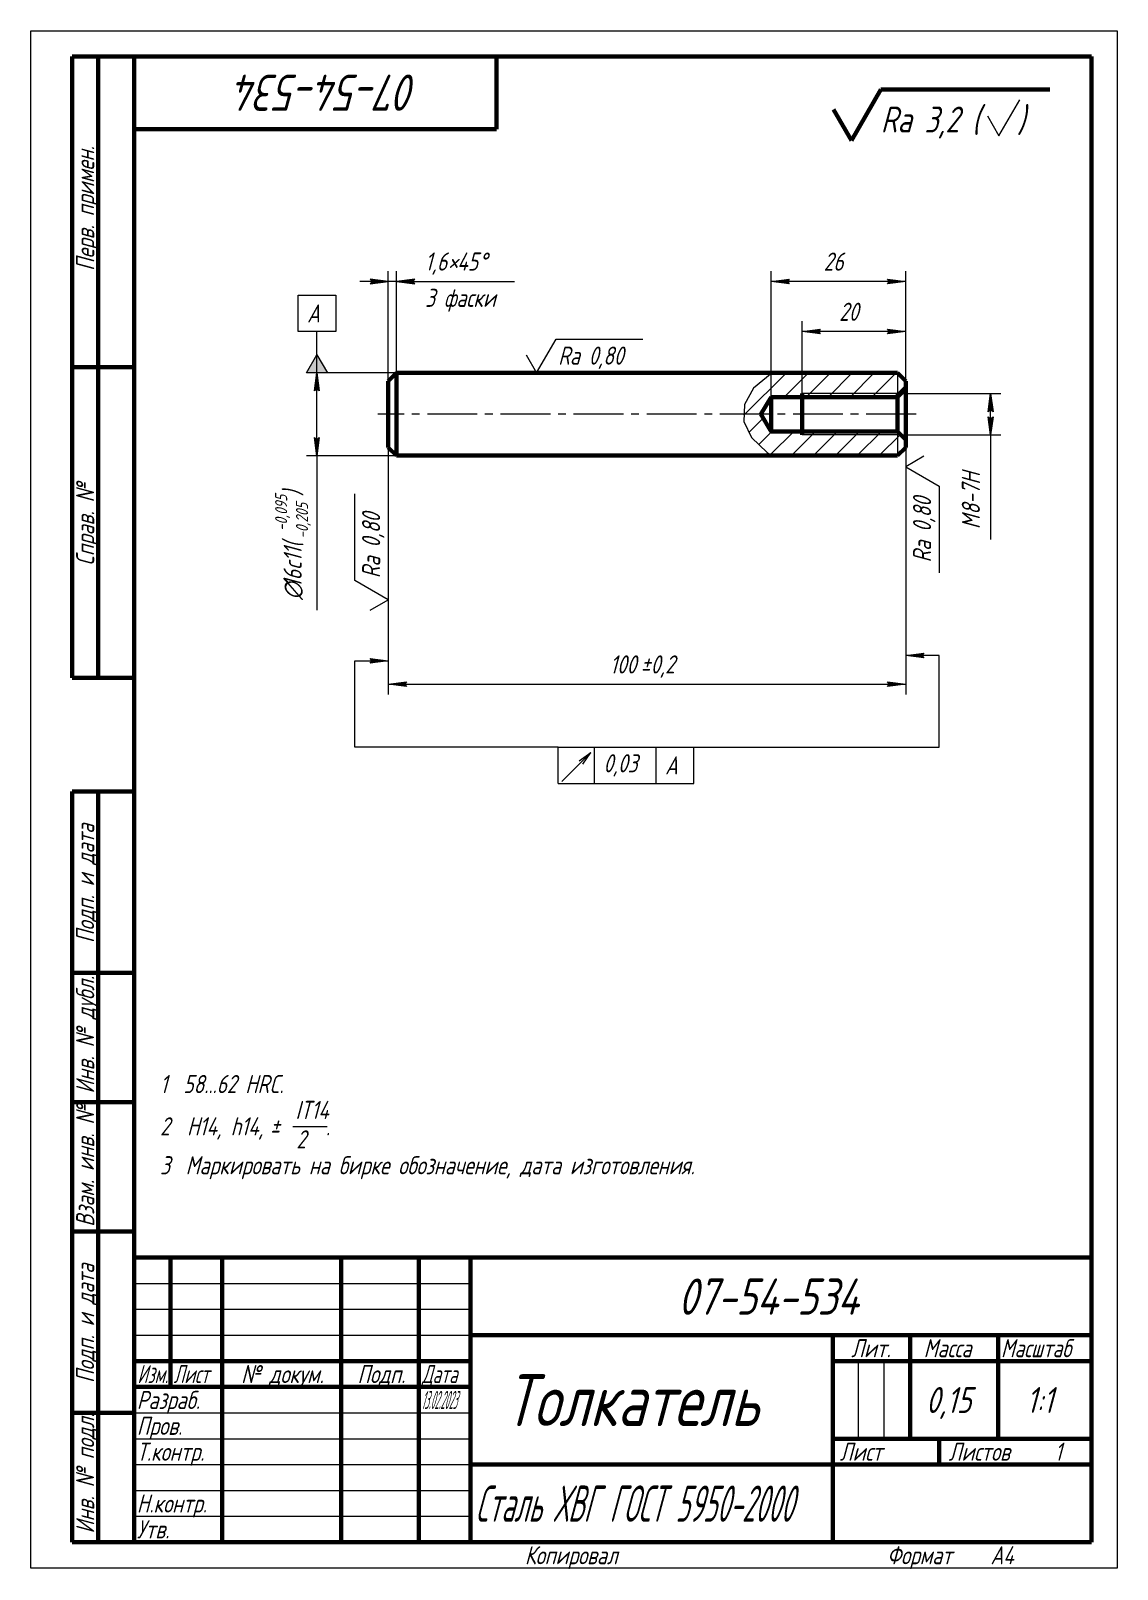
# Model space of a CAD drawing. Header units: millimetres. Extents: x 0 to 210, y 0 to 297.
import ezdxf

# ---------------------------------------------------------------- set-up
doc = ezdxf.new("R2010")
doc.units = ezdxf.units.MM
for name, pattern in [('K5LT_AXLED', [14.136858, 9.636858, -1.5, 1.5, -1.5]), ('K5LT_BASIC', [0]), ('K5LT_DASHED', [6, 4, -2]), ('K5LT_THIN', [0]), ('K5LT_THIN_INCLUDED_TO_HATCHING', [0])]:
    doc.linetypes.add(name, pattern=pattern)
doc.layers.add('Системный слой', color=7, linetype='Continuous')
doc.styles.add('KDIMTEXTSTYLE', font='GOST_AU.SHX', dxfattribs={"width": 0.96, "oblique": 15, "height": 5})
doc.styles.add('KTEXTSTYLE', font='GOST_AU.SHX', dxfattribs={"width": 0.96, "height": 5})
doc.dimstyles.new('KDIMSTYLE (1.00)', dxfattribs={"dimtxt": 5, "dimasz": 1, "dimexe": 2, "dimexo": 0, "dimgap": 1, "dimtad": 1, "dimtxsty": 'KDIMTEXTSTYLE', "dimsah": 1, "dimcen": 0, "dimdle": 1, "dimadec": 0, "dimazin": 0, "dimtfac": 0.667, "dimtmove": 0, "dimatfit": 3, "dimfxl": 1, "dimtvp": 1, "dimtolj": 1, "dimtzin": 0, "dimarcsym": 0})

# ---------------------------------------------------------------- blocks, each defined once
blk = doc.blocks.new('U1')
at = {"layer": 'Системный слой', "color": 150, "linetype": 'K5LT_BASIC', "lineweight": 60, "true_color": 0x0080ff}
for p, q in [((69.11, 222.91), (69.11, 229.31)), ((69.11, 216.51), (69.11, 222.91))]:
    blk.add_line(p, q, dxfattribs=at)
blk = doc.blocks.new('U2')
at = {"layer": 'Системный слой', "color": 150, "linetype": 'K5LT_BASIC', "lineweight": 60, "true_color": 0x0080ff}
for p, q in [((70.71, 222.91), (70.71, 230.91)), ((70.71, 214.91), (70.71, 222.91))]:
    blk.add_line(p, q, dxfattribs=at)
at = {"layer": 'Системный слой', "color": 7, "linetype": 'K5LT_DASHED', "lineweight": 18}
blk.add_line((70.71, 230.91), (70.71, 214.91), dxfattribs=at)
blk = doc.blocks.new('U3')
at = {"layer": 'Системный слой', "color": 7, "linetype": 'K5LT_THIN_INCLUDED_TO_HATCHING', "lineweight": 18}
for p, q in [((143.28, 230.91), (139.71, 227.96)), ((139.71, 227.96), (137.93, 224.77)), ((137.93, 224.77), (137.82, 221.53)), ((137.82, 221.53), (139.29, 218.4)), ((139.29, 218.4), (142.33, 215.53)), ((142.33, 215.53), (143.28, 214.91))]:
    blk.add_line(p, q, dxfattribs=at)
blk = doc.blocks.new('D0')
at = {"layer": 'Системный слой'}
for points in [[(72.26, 170.75), (72.61, 171.21), (69.11, 170.75), (72.61, 170.29)], [(165.61, 170.29), (169.11, 170.75), (165.61, 171.21), (165.96, 170.75)]]:
    blk.add_hatch(color=7, dxfattribs=at).paths.add_polyline_path(points)
at = {"layer": 'Системный слой', "color": 7, "linetype": 'K5LT_THIN', "lineweight": 18}
for p, q in [((69.11, 216.51), (69.11, 168.75)), ((169.11, 216.51), (169.11, 168.75)), ((69.11, 170.75), (72.61, 171.21)), ((72.61, 170.29), (69.11, 170.75)), ((72.61, 171.21), (72.26, 170.75)), ((72.26, 170.75), (72.61, 170.29)), ((165.96, 170.75), (165.61, 171.21)), ((165.61, 171.21), (169.11, 170.75)), ((169.11, 170.75), (165.61, 170.29)), ((165.61, 170.29), (165.96, 170.75))]:
    blk.add_line(p, q, dxfattribs=at)
blk.add_wipeout([(111.94, 171.75), (111.94, 176.75), (125.7, 176.75), (125.7, 171.75)]).dxf.layer = 'Системный слой'
blk.add_line((69.11, 170.75), (169.11, 170.75), dxfattribs=at)
at = {"layer": 'Системный слой', "color": 7, "char_height": 3.5, "attachment_point": 1, "style": 'KTEXTSTYLE'}
for s, insert in [('\\H3.5;\\W0.965;\\Q15;\\Q15;100', (111.94, 176.33)), ('\\H3.5;\\W0.965;\\Q15;\\Q15;±', (117.87, 176.33)), ('\\H3.5;\\W0.965;\\Q15;\\Q15;0,2', (119.82, 176.33))]:
    blk.add_mtext(s, dxfattribs=dict(at, insert=insert))
blk = doc.blocks.new('KDIMARROW_01')
at = {"layer": 'Системный слой'}
blk.add_hatch(color=0, dxfattribs=at).paths.add_polyline_path([(0, 0), (-3.5, 0.46), (-3.15, 0), (-3.5, -0.46)])
at = {"layer": 'Системный слой', "color": 0, "linetype": 'K5LT_THIN', "lineweight": 18}
for p, q in [((-3.15, 0), (-3.5, 0.46)), ((-3.5, 0.46), (0, 0)), ((0, 0), (-3.5, -0.46)), ((-3.5, -0.46), (-3.15, 0)), ((0, 0), (-1, 0))]:
    blk.add_line(p, q, dxfattribs=at)
blk = doc.blocks.new('D1')
at = {"layer": 'Системный слой'}
for points in [[(149.11, 238.89), (152.61, 239.35), (152.26, 238.89), (152.61, 238.43)], [(165.61, 238.43), (169.11, 238.89), (165.61, 239.35), (165.96, 238.89)]]:
    blk.add_hatch(color=7, dxfattribs=at).paths.add_polyline_path(points)
at = {"layer": 'Системный слой', "color": 7, "linetype": 'K5LT_THIN', "lineweight": 18}
for p, q in [((149.11, 226.91), (149.11, 240.89)), ((169.11, 227.84), (169.11, 240.89)), ((149.11, 238.89), (152.61, 239.35)), ((152.61, 238.43), (149.11, 238.89)), ((152.61, 239.35), (152.26, 238.89)), ((152.26, 238.89), (152.61, 238.43)), ((165.96, 238.89), (165.61, 239.35)), ((165.61, 239.35), (169.11, 238.89)), ((169.11, 238.89), (165.61, 238.43)), ((165.61, 238.43), (165.96, 238.89))]:
    blk.add_line(p, q, dxfattribs=at)
blk.add_wipeout([(156.25, 239.89), (156.25, 244.88), (161.74, 244.88), (161.74, 239.89)]).dxf.layer = 'Системный слой'
blk.add_line((169.11, 238.89), (149.11, 238.89), dxfattribs=at)
at = {"layer": 'Системный слой', "color": 7, "insert": (156.25, 244.46), "char_height": 3.5, "attachment_point": 1, "style": 'KTEXTSTYLE'}
blk.add_mtext('\\H3.5;\\W0.965;\\Q15;\\Q15;20', dxfattribs=at)
blk = doc.blocks.new('D2')
at = {"layer": 'Системный слой'}
for points in [[(143.11, 248.57), (146.61, 249.03), (146.26, 248.57), (146.61, 248.11)], [(165.61, 248.11), (169.11, 248.57), (165.61, 249.03), (165.96, 248.57)]]:
    blk.add_hatch(color=7, dxfattribs=at).paths.add_polyline_path(points)
at = {"layer": 'Системный слой', "color": 7, "linetype": 'K5LT_THIN', "lineweight": 18}
for p, q in [((143.11, 226.24), (143.11, 250.57)), ((169.11, 227.84), (169.11, 250.57)), ((143.11, 248.57), (146.61, 249.03)), ((146.61, 248.11), (143.11, 248.57)), ((146.61, 249.03), (146.26, 248.57)), ((146.26, 248.57), (146.61, 248.11)), ((165.96, 248.57), (165.61, 249.03)), ((165.61, 249.03), (169.11, 248.57)), ((169.11, 248.57), (165.61, 248.11)), ((165.61, 248.11), (165.96, 248.57))]:
    blk.add_line(p, q, dxfattribs=at)
blk.add_wipeout([(153.25, 249.57), (153.25, 254.57), (158.74, 254.57), (158.74, 249.57)]).dxf.layer = 'Системный слой'
blk.add_line((169.11, 248.57), (143.11, 248.57), dxfattribs=at)
at = {"layer": 'Системный слой', "color": 7, "insert": (153.25, 254.15), "char_height": 3.5, "attachment_point": 1, "style": 'KTEXTSTYLE'}
blk.add_mtext('\\H3.5;\\W0.965;\\Q15;\\Q15;26', dxfattribs=at)
blk = doc.blocks.new('D3')
at = {"layer": 'Системный слой'}
for points in [[(186, 223.41), (185.53, 226.91), (185.07, 223.41), (185.53, 223.76)], [(185.53, 218.91), (186, 222.41), (185.53, 222.06), (185.07, 222.41)]]:
    blk.add_hatch(color=7, dxfattribs=at).paths.add_polyline_path(points)
at = {"layer": 'Системный слой', "color": 7, "linetype": 'K5LT_THIN', "lineweight": 18}
for p, q in [((168.19, 226.91), (187.53, 226.91)), ((185.07, 223.41), (185.53, 226.91)), ((185.53, 226.91), (186, 223.41)), ((185.53, 218.91), (185.53, 226.91)), ((185.53, 223.76), (185.07, 223.41)), ((186, 223.41), (185.53, 223.76)), ((185.53, 218.91), (185.07, 222.41)), ((185.07, 222.41), (185.53, 222.06)), ((185.53, 222.06), (186, 222.41)), ((186, 222.41), (185.53, 218.91)), ((168.19, 218.91), (187.53, 218.91)), ((185.53, 218.91), (185.53, 215.39))]:
    blk.add_line(p, q, dxfattribs=at)
blk.add_wipeout([(184.53, 200.73), (179.54, 200.73), (179.54, 212.89), (184.53, 212.89)]).dxf.layer = 'Системный слой'
blk.add_line((185.53, 215.39), (185.53, 198.73), dxfattribs=at)
at = {"layer": 'Системный слой', "color": 7, "char_height": 3.5, "attachment_point": 1, "rotation": 90, "style": 'KTEXTSTYLE'}
for s, insert in [('\\H3.5;\\W0.965;\\Q15;\\Q15;8-7H', (179.96, 203.51)), ('\\H3.5;\\W0.965;\\Q15;\\Q15;M', (179.96, 200.73))]:
    blk.add_mtext(s, dxfattribs=dict(at, insert=insert))
blk = doc.blocks.new('D4')
at = {"layer": 'Системный слой'}
for points in [[(55.77, 227.41), (55.31, 230.91), (54.84, 227.41), (55.31, 227.76)], [(55.31, 214.91), (55.77, 218.41), (55.31, 218.06), (54.84, 218.41)]]:
    blk.add_hatch(color=7, dxfattribs=at).paths.add_polyline_path(points)
at = {"layer": 'Системный слой', "color": 7, "linetype": 'K5LT_THIN', "lineweight": 18}
for p, q in [((70.71, 230.91), (53.31, 230.91)), ((54.84, 227.41), (55.31, 230.91)), ((55.31, 230.91), (55.77, 227.41)), ((55.31, 214.91), (55.31, 230.91)), ((55.31, 227.76), (54.84, 227.41)), ((55.77, 227.41), (55.31, 227.76)), ((55.31, 214.91), (54.84, 218.41)), ((54.84, 218.41), (55.31, 218.06)), ((55.31, 218.06), (55.77, 218.41)), ((55.77, 218.41), (55.31, 214.91)), ((70.71, 214.91), (53.31, 214.91)), ((55.31, 214.91), (55.31, 211.39))]:
    blk.add_line(p, q, dxfattribs=at)
blk.add_wipeout([(54.31, 187.06), (46.95, 187.06), (46.95, 208.5), (54.31, 208.5)]).dxf.layer = 'Системный слой'
blk.add_line((55.31, 211.39), (55.31, 185.06), dxfattribs=at)
at = {"layer": 'Системный слой', "color": 7, "attachment_point": 1, "rotation": 90, "style": 'KTEXTSTYLE'}
for s, insert, char_height in [('\\H3.5;\\W0.965;\\Q15;\\Q15;)', (48.88, 207.1), 3.5), ('\\H3.5;\\W0.965;\\Q15;\\Q15;\\H2.33;-0,095', (47.23, 200.36), 2.3333), ('\\H3.5;\\W0.965;\\Q15;\\Q15;\\H2.33;-0,205', (51.26, 198.89), 2.3333), ('\\H3.5;\\W0.965;\\Q15;\\Q15;16c11(', (48.88, 189.47), 3.5), ('\\H3.5;\\W0.965;\\Q15;\\Q15;∅', (48.88, 187.06), 3.5)]:
    blk.add_mtext(s, dxfattribs=dict(at, insert=insert, char_height=char_height))
blk = doc.blocks.new('U4')
at = {"layer": 'Системный слой'}
blk.add_hatch(color=7, dxfattribs=at).paths.add_polyline_path([(57.33, 230.91), (55.31, 234.41), (53.28, 230.91)])
at = {"layer": 'Системный слой', "color": 7, "linetype": 'K5LT_THIN', "lineweight": 18}
for p, q in [((51.67, 238.89), (51.67, 245.89)), ((51.67, 245.89), (58.94, 245.89)), ((58.94, 245.89), (58.94, 238.89)), ((58.94, 238.89), (51.67, 238.89)), ((55.31, 230.91), (55.31, 238.89)), ((53.28, 230.91), (55.31, 234.41)), ((55.31, 234.41), (57.33, 230.91)), ((57.33, 230.91), (53.28, 230.91))]:
    blk.add_line(p, q, dxfattribs=at)
at = {"layer": 'Системный слой', "color": 7, "insert": (53.42, 244.14), "char_height": 3.5, "attachment_point": 1, "style": 'KTEXTSTYLE'}
blk.add_mtext('\\H3.5;\\W0.965;\\Q15;\\Q15;{\\c16711680;А}', dxfattribs=at)
blk = doc.blocks.new('U5')
at = {"layer": 'Системный слой', "color": 7, "linetype": 'K5LT_THIN', "lineweight": 18}
for p, q in [((97.78, 230.91), (101.53, 237.41)), ((101.53, 237.41), (118.28, 237.41)), ((95.76, 234.41), (97.78, 230.91))]:
    blk.add_line(p, q, dxfattribs=at)
at = {"layer": 'Системный слой', "color": 7, "insert": (101.95, 235.99), "char_height": 3.5, "attachment_point": 1, "style": 'KTEXTSTYLE'}
blk.add_mtext('\\H3.5;\\W0.965;\\Q15;\\Q15;Ra 0,80', dxfattribs=at)
blk = doc.blocks.new('U6')
at = {"layer": 'Системный слой', "color": 7, "linetype": 'K5LT_THIN', "lineweight": 18}
for p, q in [((62.61, 190.81), (62.61, 207.57)), ((69.11, 187.06), (62.61, 190.81)), ((65.61, 185.04), (69.11, 187.06))]:
    blk.add_line(p, q, dxfattribs=at)
at = {"layer": 'Системный слой', "color": 7, "insert": (64.04, 191.24), "char_height": 3.5, "attachment_point": 1, "rotation": 90, "style": 'KTEXTSTYLE'}
blk.add_mtext('\\H3.5;\\W0.965;\\Q15;\\Q15;Ra 0,80', dxfattribs=at)
blk = doc.blocks.new('U7')
at = {"layer": 'Системный слой', "color": 7, "linetype": 'K5LT_THIN', "lineweight": 18}
for p, q in [((172.61, 214.8), (169.11, 212.78)), ((169.11, 212.78), (175.61, 209.03)), ((175.61, 209.03), (175.61, 192.28))]:
    blk.add_line(p, q, dxfattribs=at)
at = {"layer": 'Системный слой', "color": 7, "insert": (170.53, 194.28), "char_height": 3.5, "attachment_point": 1, "rotation": 90, "style": 'KTEXTSTYLE'}
blk.add_mtext('\\H3.5;\\W0.965;\\Q15;\\Q15;Ra 0,80', dxfattribs=at)
blk = doc.blocks.new('U8')
at = {"layer": 'Системный слой'}
for points in [[(69.11, 175.29), (65.61, 175.75), (65.96, 175.29), (65.61, 174.83)], [(172.26, 176.3), (172.61, 176.76), (169.11, 176.3), (172.61, 175.84)]]:
    blk.add_hatch(color=7, dxfattribs=at).paths.add_polyline_path(points)
at = {"layer": 'Системный слой', "color": 7, "linetype": 'K5LT_THIN', "lineweight": 18}
for p, q in [((65.96, 175.29), (65.61, 175.75)), ((65.61, 175.75), (69.11, 175.29)), ((169.11, 176.3), (172.61, 176.76)), ((172.61, 175.84), (169.11, 176.3)), ((175.61, 176.3), (169.11, 176.3)), ((172.61, 176.76), (172.26, 176.3)), ((172.26, 176.3), (172.61, 175.84)), ((175.61, 158.59), (175.61, 176.3)), ((62.61, 158.59), (62.61, 175.29)), ((62.61, 175.29), (69.11, 175.29)), ((69.11, 175.29), (65.61, 174.83)), ((65.61, 174.83), (65.96, 175.29)), ((101.95, 158.59), (62.61, 158.59)), ((101.95, 151.59), (101.95, 158.59)), ((101.95, 158.59), (108.95, 158.59)), ((102.65, 151.94), (108.25, 157.54)), ((106.01, 155.97), (108.25, 157.54)), ((106.68, 155.3), (108.25, 157.54)), ((108.95, 151.59), (108.95, 158.59)), ((108.95, 158.59), (120.85, 158.59)), ((120.85, 151.59), (120.85, 158.59)), ((120.85, 158.59), (128.13, 158.59)), ((128.13, 158.59), (175.61, 158.59)), ((128.13, 151.59), (128.13, 158.59)), ((101.95, 151.59), (108.95, 151.59)), ((108.95, 151.59), (120.85, 151.59)), ((120.85, 151.59), (128.13, 151.59))]:
    blk.add_line(p, q, dxfattribs=at)
at = {"layer": 'Системный слой', "color": 7, "char_height": 3.5, "attachment_point": 4, "style": 'KTEXTSTYLE'}
for s, insert in [('\\H3.5;\\W0.965;\\Q15;\\Q15;0,03', (110.7, 155.07)), ('\\H3.5;\\W0.965;\\Q15;\\Q15;{\\c16711680;А}', (122.6, 155.07))]:
    blk.add_mtext(s, dxfattribs=dict(at, insert=insert))
blk = doc.blocks.new('D5')
at = {"layer": 'Системный слой'}
for points in [[(65.61, 248.11), (69.11, 248.57), (65.61, 249.03), (65.96, 248.57)], [(73.86, 248.57), (74.21, 249.03), (70.71, 248.57), (74.21, 248.11)]]:
    blk.add_hatch(color=7, dxfattribs=at).paths.add_polyline_path(points)
at = {"layer": 'Системный слой', "color": 7, "linetype": 'K5LT_THIN', "lineweight": 18}
for p, q in [((69.11, 229.31), (69.11, 250.57)), ((70.71, 230.91), (70.71, 250.57)), ((69.11, 248.57), (63.61, 248.57)), ((69.11, 248.57), (65.61, 249.03)), ((65.61, 249.03), (65.96, 248.57)), ((65.96, 248.57), (65.61, 248.11)), ((65.61, 248.11), (69.11, 248.57)), ((70.71, 248.57), (69.11, 248.57)), ((74.21, 249.03), (70.71, 248.57)), ((70.71, 248.57), (74.21, 248.11)), ((70.71, 248.57), (74.21, 248.57)), ((73.86, 248.57), (74.21, 249.03)), ((74.21, 248.11), (73.86, 248.57))]:
    blk.add_line(p, q, dxfattribs=at)
blk.add_wipeout([(76.21, 242.58), (76.21, 254.65), (90.86, 254.65), (90.86, 242.58)]).dxf.layer = 'Системный слой'
for p, q in [((70.71, 248.57), (76.21, 248.57)), ((74.21, 248.57), (93.47, 248.57))]:
    blk.add_line(p, q, dxfattribs=at)
at = {"layer": 'Системный слой', "color": 7, "char_height": 3.5, "attachment_point": 1, "style": 'KTEXTSTYLE'}
for s, insert in [('\\H3.5;\\W0.965;\\Q15;\\Q15;1,6', (76.21, 254.17)), ('\\H3.5;\\W0.965;\\Q15;\\Q15;×', (80.66, 254.17)), ('\\H3.5;\\W0.965;\\Q15;\\Q15;45', (82.42, 254.17)), ('\\H3.5;\\W0.965;\\Q15;\\Q15;°', (86.59, 254.17)), ('\\H3.5;\\W0.965;\\Q15;\\Q15;3 фаски', (76.21, 247.15))]:
    blk.add_mtext(s, dxfattribs=dict(at, insert=insert))
blk = doc.blocks.new('KDIMARROW_02')
at = {"layer": 'Системный слой'}
blk.add_hatch(color=0, dxfattribs=at).paths.add_polyline_path([(3.15, 0), (3.5, 0.46), (0, 0), (3.5, -0.46)])
at = {"layer": 'Системный слой', "color": 0, "linetype": 'K5LT_THIN', "lineweight": 18}
for p, q in [((0, 0), (-1, 0)), ((3.5, 0.46), (0, 0)), ((0, 0), (3.5, -0.46)), ((0, 0), (5.5, 0)), ((3.15, 0), (3.5, 0.46)), ((3.5, -0.46), (3.15, 0))]:
    blk.add_line(p, q, dxfattribs=at)
blk = doc.blocks.new('U9')
at = {"color": 7, "linetype": 'K5LT_THIN', "lineweight": 18}
for p, q in [((0, 0), (0, 297)), ((0, 297), (210, 297)), ((210, 297), (210, 0)), ((20, 55), (85, 55)), ((20, 50), (85, 50)), ((20, 45), (85, 45)), ((159.96, 25), (159.96, 40)), ((164.98, 25), (164.98, 40)), ((20, 30), (85, 30)), ((20, 25), (85, 25)), ((20, 20), (85, 20)), ((20, 15), (85, 15)), ((20, 10), (85, 10)), ((210, 0), (0, 0))]:
    blk.add_line(p, q, dxfattribs=at)
at = {"color": 150, "linetype": 'K5LT_BASIC', "lineweight": 60, "true_color": 0x0080ff}
for p, q in [((8, 172), (8, 292)), ((20, 292), (8, 292)), ((13, 172), (13, 292)), ((20, 5), (20, 292)), ((20, 292), (205, 292)), ((90, 292), (90, 278)), ((205, 292), (205, 5)), ((90, 278), (20, 278)), ((20, 232), (8, 232)), ((20, 172), (8, 172)), ((8, 5), (8, 150)), ((20, 150), (8, 150)), ((13, 5), (13, 150)), ((20, 115), (8, 115)), ((20, 90), (8, 90)), ((20, 65), (8, 65)), ((20, 60), (205, 60)), ((20, 5), (20, 60)), ((27, 35), (27, 60)), ((37, 5), (37, 60)), ((60, 5), (60, 60)), ((75, 5), (75, 60)), ((85, 5), (85, 60)), ((85, 45), (205, 45)), ((155, 5), (155, 45)), ((170, 25), (170, 45)), ((187, 25), (187, 45)), ((20, 40), (85, 40)), ((155, 40), (170, 40)), ((170, 40), (205, 40)), ((20, 35), (85, 35)), ((20, 30), (8, 30)), ((155, 25), (205, 25)), ((175.57, 20), (175.57, 25)), ((85, 20), (155, 20)), ((155, 20), (205, 20)), ((20, 5), (8, 5)), ((205, 5), (20, 5))]:
    blk.add_line(p, q, dxfattribs=at)
at = {"color": 7, "attachment_point": 1, "style": 'KTEXTSTYLE'}
for s, insert, char_height, rotation in [('\\H3.5;\\W0.965;\\Q15;\\Q15;\\H7.00;07-54-534', (74.89, 281.55), 7, 180), ('\\H3.5;\\W0.965;\\Q15;\\Q15;Перв. примен.', (8.77, 250.61), 3.5, 90), ('\\H3.5;\\W0.965;\\Q15;\\Q15;Справ. №', (8.77, 193.68), 3.5, 90), ('\\H3.5;\\W0.965;\\Q15;\\Q15;Подп. и дата', (8.77, 120.75), 3.5, 90), ('\\H3.5;\\W0.965;\\Q15;\\Q15;Инв. № дубл.', (8.77, 91.67), 3.5, 90), ('\\H3.5;\\W0.965;\\Q15;\\Q15;Взам. инв. №', (8.77, 65.94), 3.5, 90), ('\\H3.5;\\W0.965;\\Q15;\\Q15;Подп. и дата', (8.77, 35.75), 3.5, 90), ('\\H3.5;\\W0.965;\\Q15;\\Q15;Инв. № подл.', (8.77, 6.67), 3.5, 90)]:
    blk.add_mtext(s, dxfattribs=dict(at, insert=insert, char_height=char_height, rotation=rotation))
for s, insert, char_height in [('\\H3.5;\\W0.965;\\Q15;\\Q15;\\H7.00;07-54-534', (125.11, 55.95), 7), ('\\H3.5;\\W0.965;\\Q15;\\Q15;Лит.', (158.56, 44.23), 3.5), ('\\H3.5;\\W0.965;\\Q15;\\Q15;Масса', (172.58, 44.23), 3.5), ('\\H3.5;\\W0.965;\\Q15;\\Q15;\\W0.941;Масштаб', (187.52, 44.23), 3.5), ('\\H3.5;\\W0.965;\\Q15;\\Q15;\\W0.797;Изм.', (20.61, 39.23), 3.5), ('\\H3.5;\\W0.965;\\Q15;\\Q15;\\W0.807;Лист', (27.6, 39.23), 3.5), ('\\H3.5;\\W0.965;\\Q15;\\Q15;№ докум.', (40.67, 39.23), 3.5), ('\\H3.5;\\W0.965;\\Q15;\\Q15;Подп.', (63.15, 39.23), 3.5), ('\\H3.5;\\W0.965;\\Q15;\\Q15;\\W0.807;Дата', (75.6, 39.23), 3.5), ('\\H3.5;\\W0.965;\\Q15;\\Q15;\\H10.00;Толкатель', (91.59, 37.43), 10), ('\\H3.5;\\W0.965;\\Q15;\\Q15;Разраб.', (20.5, 34.23), 3.5), ('\\H3.5;\\W0.965;\\Q15;\\Q15;\\W0.398;13.02.2023', (75.5, 34.23), 3.5), ('\\H3.5;\\W0.965;\\Q15;\\Q15;\\H5.00;0,15', (173.03, 34.97), 5), ('\\H3.5;\\W0.965;\\Q15;\\Q15;\\H5.00;{\\c16711680;1:1}', (192.44, 34.97), 5), ('\\H3.5;\\W0.965;\\Q15;\\Q15;Пров.', (20.5, 29.23), 3.5), ('\\H3.5;\\W0.965;\\Q15;\\Q15;Т.контр.', (20.5, 24.23), 3.5), ('\\H3.5;\\W0.965;\\Q15;\\Q15;Лист', (156.36, 24.23), 3.5), ('\\H3.5;\\W0.965;\\Q15;\\Q15;Листов', (177.41, 24.23), 3.5), ('\\H3.5;\\W0.965;\\Q15;\\Q15;1', (197.91, 24.23), 3.5), ('\\H3.5;\\W0.965;\\Q15;\\Q15;\\W0.640;\\H7.00;Сталь ХВГ ГОСТ 5950-2000', (85.93, 15.95), 7), ('\\H3.5;\\W0.965;\\Q15;\\Q15;Н.контр.', (20.5, 14.23), 3.5), ('\\H3.5;\\W0.965;\\Q15;\\Q15;Утв.', (20.5, 9.23), 3.5), ('\\H3.5;\\W0.965;\\Q15;\\Q15;Копировал', (95.5, 4.23), 3.5), ('\\H3.5;\\W0.965;\\Q15;\\Q15;Формат', (165.5, 4.23), 3.5), ('\\H3.5;\\W0.965;\\Q15;\\Q15;A4', (185.5, 4.23), 3.5)]:
    blk.add_mtext(s, dxfattribs=dict(at, insert=insert, char_height=char_height))
blk = doc.blocks.new('U10')
at = {"color": 7, "linetype": 'K5LT_THIN', "lineweight": 18}
blk.add_line((50.66, 85.34), (57.32, 85.34), dxfattribs=at)
at = {"color": 7, "char_height": 3.5, "attachment_point": 1, "style": 'KTEXTSTYLE'}
for s, insert in [('\\H3.5;\\W0.965;\\Q15;\\Q15;1', (25, 95.26)), ('\\H3.5;\\W0.965;\\Q15;\\Q15;58...62 HRC.', (29.48, 95.26)), ('\\H3.5;\\W0.965;\\Q15;\\Q15;IT14', (51.17, 90.26)), ('\\H3.5;\\W0.965;\\Q15;\\Q15;2', (25, 87.09)), ('\\H3.5;\\W0.965;\\Q15;\\Q15;H14, h14, ', (30.22, 87.09)), ('\\H3.5;\\W0.965;\\Q15;\\Q15;±', (46.24, 87.09)), ('\\H3.5;\\W0.965;\\Q15;\\Q15; ', (48.19, 87.09)), ('\\H3.5;\\W0.965;\\Q15;\\Q15;2', (51.32, 84.57)), ('\\H3.5;\\W0.965;\\Q15;\\Q15;.', (57.04, 87.09)), ('\\H3.5;\\W0.965;\\Q15;\\Q15;3', (25, 79.57)), ('\\H3.5;\\W0.965;\\Q15;\\Q15;Маркировать на бирке обозначение, дата изготовления.', (29.94, 79.57))]:
    blk.add_mtext(s, dxfattribs=dict(at, insert=insert))
blk = doc.blocks.new('U11')
at = {"color": 150, "linetype": 'K5LT_BASIC', "lineweight": 60, "true_color": 0x0080ff}
for p, q in [((158.61, 275.82), (164.29, 285.65)), ((164.29, 285.65), (197, 285.65)), ((155.18, 281.77), (158.61, 275.82))]:
    blk.add_line(p, q, dxfattribs=at)
at = {"color": 7, "linetype": 'K5LT_THIN', "lineweight": 18}
for p, q in [((187.12, 276.67), (191.18, 283.67)), ((184.91, 280.55), (187.12, 276.67))]:
    blk.add_line(p, q, dxfattribs=at)
at = {"color": 7, "char_height": 5, "attachment_point": 1, "style": 'KTEXTSTYLE'}
for s, insert in [('\\H3.5;\\W0.965;\\Q15;\\Q15;\\H5.00;Ra 3,2 (', (164.29, 282.35)), ('\\H3.5;\\W0.965;\\Q15;\\Q15;\\H5.00;)', (190.68, 282.35))]:
    blk.add_mtext(s, dxfattribs=dict(at, insert=insert))

msp = doc.modelspace()

# ---------------------------------------------------------------- hatches: boundary and pattern name
at = {"layer": 'Системный слой'}
h = msp.add_hatch(dxfattribs=at)
h.set_pattern_fill('', angle=45, style=0, pattern_type=0)
h.set_pattern_definition([(45, (0, 0), (-2.12132, 2.12132), [])])
h.paths.add_polyline_path([(143.277, 214.913), (167.51, 214.913), (169.11, 216.513), (169.11, 217.99), (167.51, 219.59), (143.11, 219.59), (141.113, 222.913), (143.11, 226.237), (167.51, 226.237), (169.11, 227.837), (169.11, 229.313), (167.51, 230.913), (143.277, 230.913), (139.708, 227.957), (137.933, 224.768), (137.815, 221.53), (139.286, 218.399), (142.326, 215.534)])

# ---------------------------------------------------------------- linework, layer by layer
at = {"layer": 'Системный слой', "color": 150, "linetype": 'K5LT_BASIC', "lineweight": 60, "true_color": 0x0080ff}
for p, q in [((70.71, 230.913), (69.11, 229.313)), ((143.277, 230.913), (70.71, 230.913)), ((167.51, 230.913), (143.277, 230.913)), ((167.51, 230.913), (169.11, 229.313)), ((169.11, 227.837), (169.11, 229.313)), ((141.113, 222.913), (143.11, 226.237)), ((143.11, 226.237), (167.51, 226.237)), ((143.11, 219.59), (143.11, 226.237)), ((149.11, 226.913), (149.11, 226.237)), ((149.11, 219.59), (149.11, 226.237)), ((169.11, 227.837), (167.51, 226.237)), ((167.51, 219.59), (167.51, 226.237)), ((169.11, 217.99), (169.11, 227.837)), ((141.113, 222.913), (143.11, 219.59)), ((143.11, 219.59), (167.51, 219.59)), ((149.11, 219.59), (149.11, 218.913)), ((169.11, 217.99), (167.51, 219.59)), ((169.11, 216.513), (169.11, 217.99)), ((70.71, 214.913), (69.11, 216.513)), ((143.277, 214.913), (70.71, 214.913)), ((167.51, 214.913), (143.277, 214.913)), ((167.51, 214.913), (169.11, 216.513))]:
    msp.add_line(p, q, dxfattribs=at)
at = {"layer": 'Системный слой', "color": 7, "linetype": 'K5LT_DASHED', "lineweight": 18}
msp.add_line((167.51, 230.913), (167.51, 214.913), dxfattribs=at)
at = {"layer": 'Системный слой', "color": 7, "linetype": 'K5LT_THIN', "lineweight": 18}
for p, q in [((168.187, 226.913), (149.11, 226.913)), ((168.187, 218.913), (149.11, 218.913))]:
    msp.add_line(p, q, dxfattribs=at)
at = {"layer": 'Системный слой', "color": 30, "linetype": 'K5LT_AXLED', "lineweight": 18, "true_color": 0xff8000}
for q in [(67.11, 222.913), (135.669, 222.913)]:
    msp.add_line((171.11, 222.913), q, dxfattribs=at)

# ---------------------------------------------------------------- block references
for name in ['U11', 'U10']:
    msp.add_blockref(name, (0, 0))
at = {"layer": 'Системный слой'}
for name in ['U5', 'U1', 'U2', 'U3']:
    msp.add_blockref(name, (0, 0), dxfattribs=at)

# ---------------------------------------------------------------- next in the draw order: dimensions: what is measured, and where the dimension line sits
at = {"layer": 'Системный слой', "color": 7}
for base, p1, p2, override, picture, middle in [((169.11, 238.889), (149.11, 226.913), (169.11, 227.837), {"dimexo": 0, "dimpost": '\\H3.5;\\W0.965;\\Q15;<>', "dimblk1": 'KDIMARROW_01', "dimblk2": 'KDIMARROW_01', "dimse1": 0, "dimse2": 0, "dimclrt": 7, "dimtol": 1, "dimtp": 0, "dimtm": 0, "dimtdec": 5, "dimtolj": 1}, 'D1', (159.11, 238.889)), ((69.11, 170.754), (169.11, 216.513), (69.11, 216.513), {"dimexo": 0, "dimpost": '\\H3.5;\\W0.965;\\Q15;<>', "dimblk1": 'KDIMARROW_01', "dimblk2": 'KDIMARROW_01', "dimse1": 0, "dimse2": 0, "dimclrt": 7, "dimtol": 1, "dimtp": 0.2, "dimtm": 0.2, "dimtdec": 5, "dimtolj": 1}, 'D0', (119.11, 170.754))]:
    dim = msp.add_linear_dim(base=base, p1=p1, p2=p2, dimstyle='KDIMSTYLE (1.00)', override=override, dxfattribs=at)
    dim.commit()
    dim.dimension.update_dxf_attribs({"geometry": picture, "text_midpoint": middle, "dimtype": 160})

# ---------------------------------------------------------------- next in the draw order: block references
at = {"layer": 'Системный слой'}
msp.add_blockref('U8', (0, 0), dxfattribs=at)

# ---------------------------------------------------------------- next in the draw order: dimensions: what is measured, and where the dimension line sits
at = {"layer": 'Системный слой', "color": 7}
dim = msp.add_linear_dim(base=(169.11, 248.573), p1=(143.11, 226.237), p2=(169.11, 227.837), dimstyle='KDIMSTYLE (1.00)', override={"dimexo": 0, "dimpost": '\\H3.5;\\W0.965;\\Q15;<>', "dimblk1": 'KDIMARROW_01', "dimblk2": 'KDIMARROW_01', "dimse1": 0, "dimse2": 0, "dimclrt": 7, "dimtol": 1, "dimtp": 0, "dimtm": 0, "dimtdec": 5, "dimtolj": 1}, dxfattribs=at)
dim.commit()
dim.dimension.update_dxf_attribs({"geometry": 'D2', "text_midpoint": (156.11, 248.573), "dimtype": 160})
dim = msp.add_linear_dim(base=(55.306, 214.913), p1=(70.71, 230.913), p2=(70.71, 214.913), angle=90, dimstyle='KDIMSTYLE (1.00)', override={"dimexo": 0, "dimpost": '\\H3.5;\\W0.965;\\Q15;∅<>\\H3.5;\\W0.965;\\Q15;\\Q15;c11', "dimblk1": 'KDIMARROW_01', "dimblk2": 'KDIMARROW_01', "dimse1": 0, "dimse2": 0, "dimclrt": 7, "dimtol": 1, "dimtp": -0.095, "dimtm": 0.205, "dimtdec": 5, "dimtolj": 1}, dxfattribs=at)
dim.commit()
dim.dimension.update_dxf_attribs({"geometry": 'D4', "text_midpoint": (55.306, 198.228), "dimtype": 160})

# ---------------------------------------------------------------- next in the draw order: block references
at = {"layer": 'Системный слой'}
for name in ['U4', 'U6']:
    msp.add_blockref(name, (0, 0), dxfattribs=at)

# ---------------------------------------------------------------- next in the draw order: dimensions: what is measured, and where the dimension line sits
at = {"layer": 'Системный слой', "color": 7}
dim = msp.add_linear_dim(base=(70.71, 248.573), p1=(69.11, 229.313), p2=(70.71, 230.913), dimstyle='KDIMSTYLE (1.00)', override={"dimexo": 0, "dimpost": '\\H3.5;\\W0.965;\\Q15;<>\\H3.5;\\W0.965;\\Q15;\\Q15;\\Q15;×\\Q15;45\\Q15;°\\Q15;\\X\\H3.5;\\W0.965;\\Q15;\\Q15;3 фаски', "dimblk1": 'KDIMARROW_02', "dimblk2": 'KDIMARROW_02', "dimse1": 0, "dimse2": 0, "dimclrt": 7, "dimtol": 1, "dimtp": 0, "dimtm": 0, "dimtdec": 5, "dimtolj": 1}, dxfattribs=at)
dim.commit()
dim.dimension.update_dxf_attribs({"geometry": 'D5', "text_midpoint": (83.843, 248.573)})
dim = msp.add_linear_dim(base=(185.535, 218.913), p1=(168.187, 226.913), p2=(168.187, 218.913), angle=90, dimstyle='KDIMSTYLE (1.00)', override={"dimexo": 0, "dimpost": '\\H3.5;\\W0.965;\\Q15;М<>\\H3.5;\\W0.965;\\Q15;\\Q15;-7H', "dimblk1": 'KDIMARROW_01', "dimblk2": 'KDIMARROW_01', "dimse1": 0, "dimse2": 0, "dimclrt": 7, "dimtol": 1, "dimtp": 0, "dimtm": 0, "dimtdec": 5, "dimtolj": 1}, dxfattribs=at)
dim.commit()
dim.dimension.update_dxf_attribs({"geometry": 'D3', "text_midpoint": (185.535, 207.061), "dimtype": 160})

# ---------------------------------------------------------------- next in the draw order: block references
msp.add_blockref('U9', (0, 0))
at = {"layer": 'Системный слой'}
msp.add_blockref('U7', (0, 0), dxfattribs=at)

doc.saveas('drawing.dxf')
